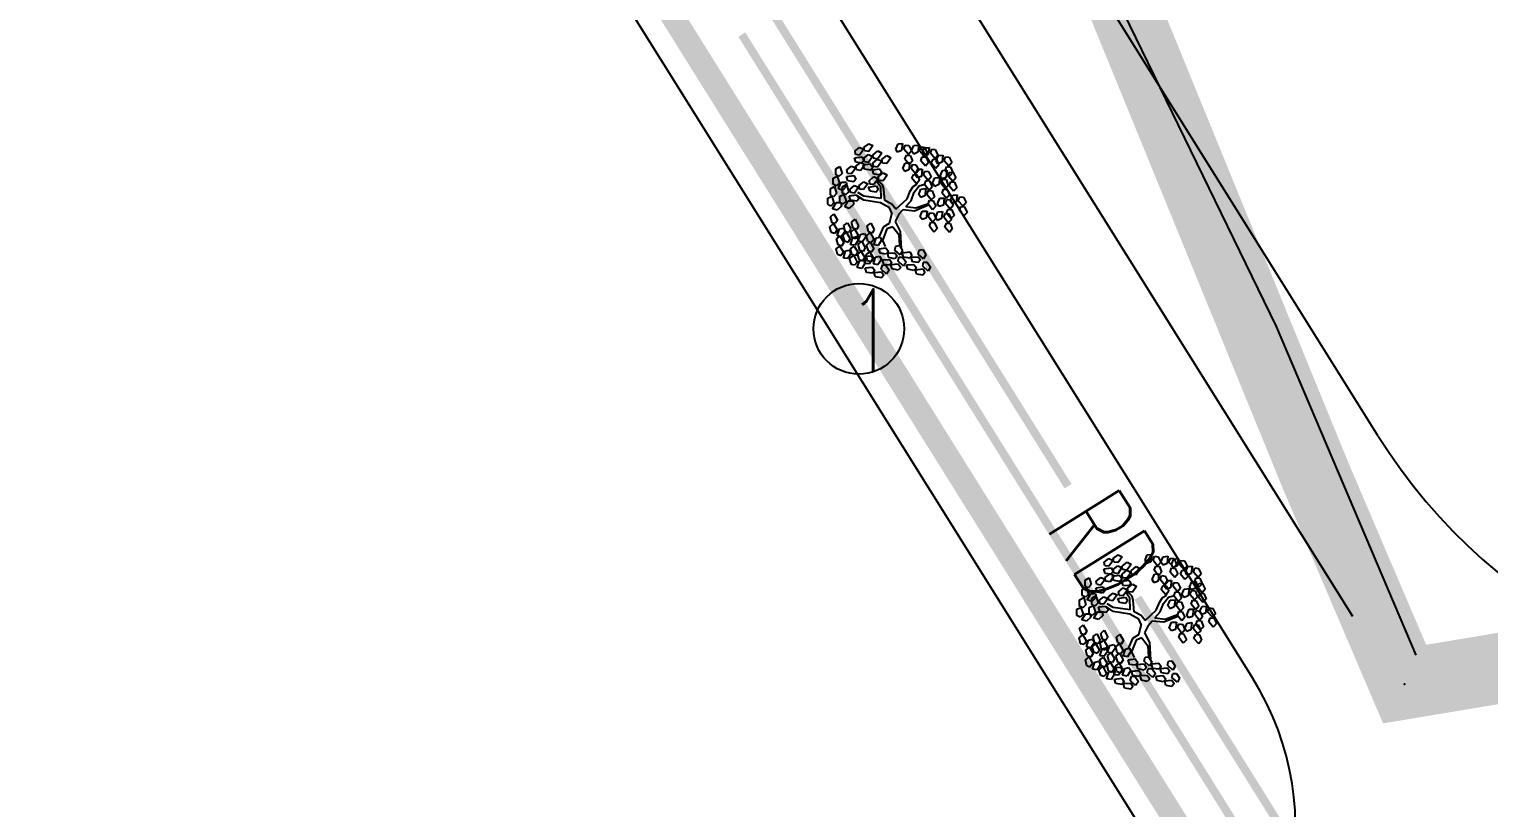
# Model space of a CAD drawing. Extents: x -809667 to 586099, y 3084146 to 3634412.
# Drawn here: x 381193.66 to 381224.73, y 3084228.03 to 3084244.6 of the extents above; entities that cross this region are included whole.
import ezdxf

# ---------------------------------------------------------------- set-up
doc = ezdxf.new("R2010")
doc.units = 0
doc.header["$LTSCALE"] = 0.5
doc.header["$PDSIZE"] = 0.2
doc.layers.get('0').update_dxf_attribs({"linetype": 'CONTINUOUS'})
for name, color, linetype in [('DIM-通讯', 3, 'CONTINUOUS'), ('TEL_TEXT', 7, 'CONTINUOUS'), ('WIRE-照明', 1, 'CONTINUOUS'), ('WIRE-通讯', 4, 'CONTINUOUS'), ('乔木', 84, 'CONTINUOUS'), ('文字', 7, 'CONTINUOUS')]:
    doc.layers.add(name, color=color, linetype=linetype)
doc.styles.add('_TEL_DIM', font='SIMPLEX', dxfattribs={"width": 0.8, "height": 3.5, "bigfont": 'HZTXT'})

# ---------------------------------------------------------------- blocks, each defined once
blk = doc.blocks.new('GC0000')
at = {"linetype": 'Continuous'}
blk.add_point((0, 0), dxfattribs=at)
blk = doc.blocks.new('幌伞枫')
at = {"layer": '乔木', "color": 0}
for p, q in [((-677, 937), (-604, 995)), ((-604, 995), (-531, 966)), ((-531, 966), (-604, 870)), ((-531, 995), (-450, 1054)), ((-523, 937), (-531, 995)), ((-450, 1054), (-384, 1025)), ((-384, 1025), (-450, 929)), ((-9, 966), (27, 1054)), ((20, 915), (-9, 966)), ((27, 1054), (101, 1061)), ((101, 1061), (86, 944)), ((123, 966), (145, 1032)), ((196, 878), (123, 966)), ((145, 1032), (203, 1025)), ((203, 1025), (247, 937)), ((247, 937), (284, 1025)), ((284, 1025), (365, 1032)), ((365, 1032), (350, 915)), ((380, 937), (409, 1003)), ((409, 1003), (468, 995)), ((424, 900), (460, 988)), ((460, 988), (534, 995)), ((468, 995), (504, 900)), ((534, 995), (519, 878)), ((556, 900), (578, 966)), ((578, 966), (636, 959)), ((636, 959), (681, 870)), ((-685, 826), (-567, 841)), ((-663, 753), (-685, 826)), ((-670, 878), (-677, 937)), ((-604, 870), (-670, 878)), ((-567, 738), (-663, 753)), ((-663, 687), (-582, 746)), ((-582, 746), (-516, 716)), ((-567, 841), (-531, 782)), ((-531, 782), (-567, 738)), ((-545, 709), (-428, 724)), ((-531, 819), (-457, 878)), ((-523, 760), (-531, 819)), ((-450, 929), (-523, 937)), ((-457, 746), (-523, 760)), ((-457, 878), (-391, 848)), ((-391, 848), (-457, 746)), ((-428, 724), (-384, 665)), ((-384, 870), (-303, 937)), ((-377, 819), (-384, 870)), ((-384, 738), (-310, 804)), ((-377, 680), (-384, 738)), ((-310, 804), (-377, 819)), ((-237, 900), (-310, 804)), ((-310, 804), (-237, 768)), ((-237, 768), (-310, 672)), ((-303, 937), (-237, 900)), ((-237, 797), (-156, 863)), ((-230, 738), (-237, 797)), ((-156, 731), (-230, 738)), ((-156, 863), (-90, 826)), ((-90, 826), (-156, 731)), ((86, 944), (20, 915)), ((108, 650), (145, 738)), ((137, 804), (167, 870)), ((211, 716), (137, 804)), ((145, 738), (218, 746)), ((167, 870), (225, 863)), ((247, 937), (196, 878)), ((218, 746), (203, 628)), ((262, 775), (211, 716)), ((225, 863), (262, 775)), ((284, 885), (247, 937)), ((350, 915), (284, 885)), ((460, 848), (380, 937)), ((402, 775), (424, 841)), ((475, 687), (402, 775)), ((453, 848), (424, 900)), ((424, 841), (482, 834)), ((519, 878), (453, 848)), ((504, 900), (460, 848)), ((526, 746), (475, 687)), ((482, 834), (526, 746)), ((629, 812), (556, 900)), ((570, 738), (600, 804)), ((644, 650), (570, 738)), ((600, 804), (658, 797)), ((681, 870), (629, 812)), ((651, 775), (688, 863)), ((681, 724), (651, 775)), ((658, 797), (695, 709)), ((747, 753), (681, 724)), ((688, 863), (761, 870)), ((761, 870), (747, 753)), ((783, 775), (805, 841)), ((857, 687), (783, 775)), ((805, 841), (864, 834)), ((908, 746), (857, 687)), ((864, 834), (908, 746)), ((-1037, 489), (-971, 525)), ((-1037, 393), (-1037, 489)), ((-993, 643), (-927, 680)), ((-993, 548), (-993, 643)), ((-942, 518), (-993, 548)), ((-971, 525), (-934, 408)), ((-890, 570), (-942, 518)), ((-927, 680), (-890, 570)), ((-817, 518), (-699, 533)), ((-795, 445), (-817, 518)), ((-810, 628), (-736, 687)), ((-802, 570), (-810, 628)), ((-736, 562), (-802, 570)), ((-736, 687), (-663, 658)), ((-663, 658), (-736, 562)), ((-699, 533), (-663, 474)), ((-655, 628), (-663, 687)), ((-582, 614), (-655, 628)), ((-516, 716), (-582, 614)), ((-523, 636), (-545, 709)), ((-421, 621), (-523, 636)), ((-443, 452), (-369, 518)), ((-384, 665), (-421, 621)), ((-391, 628), (-274, 643)), ((-369, 555), (-391, 628)), ((-310, 672), (-377, 680)), ((-274, 548), (-369, 555)), ((-369, 518), (-296, 481)), ((-296, 481), (-369, 386)), ((-296, 511), (-215, 577)), ((-288, 452), (-296, 511)), ((-274, 643), (-237, 592)), ((-237, 592), (-274, 548)), ((-215, 577), (-149, 540)), ((-149, 540), (-215, 445)), ((137, 599), (108, 650)), ((203, 628), (137, 599)), ((240, 650), (262, 716)), ((313, 562), (240, 650)), ((255, 489), (284, 555)), ((328, 401), (255, 489)), ((262, 716), (321, 709)), ((284, 555), (336, 548)), ((306, 540), (350, 636)), ((343, 496), (306, 540)), ((365, 621), (313, 562)), ((321, 709), (365, 621)), ((336, 548), (380, 459)), ((409, 518), (343, 496)), ((350, 636), (424, 636)), ((424, 636), (409, 518)), ((446, 548), (468, 606)), ((519, 452), (446, 548)), ((468, 606), (526, 599)), ((570, 511), (519, 452)), ((526, 599), (570, 511)), ((592, 408), (629, 496)), ((629, 496), (710, 503)), ((695, 709), (644, 650)), ((710, 503), (695, 386)), ((717, 525), (754, 614)), ((747, 481), (717, 525)), ((813, 503), (747, 481)), ((754, 614), (827, 621)), ((798, 614), (827, 680)), ((871, 525), (798, 614)), ((827, 621), (813, 503)), ((827, 680), (886, 672)), ((849, 525), (871, 592)), ((923, 437), (849, 525)), ((871, 592), (930, 584)), ((923, 584), (871, 525)), ((886, 672), (923, 584)), ((974, 496), (923, 437)), ((930, 584), (974, 496)), ((-1081, 320), (-1015, 357)), ((-1081, 217), (-1081, 320)), ((-986, 364), (-1037, 393)), ((-978, 239), (-1030, 188)), ((-1015, 357), (-978, 239)), ((-934, 408), (-986, 364)), ((-956, 320), (-898, 423)), ((-883, 291), (-956, 320)), ((-898, 423), (-824, 423)), ((-883, 349), (-817, 386)), ((-810, 364), (-883, 291)), ((-883, 247), (-883, 349)), ((-832, 217), (-883, 247)), ((-780, 269), (-832, 217)), ((-824, 423), (-810, 364)), ((-817, 386), (-780, 269)), ((-699, 430), (-795, 445)), ((-758, 313), (-685, 371)), ((-751, 254), (-758, 313)), ((-685, 247), (-751, 254)), ((-663, 474), (-699, 430)), ((-685, 371), (-619, 342)), ((-619, 342), (-685, 247)), ((-531, 195), (-633, 254)), ((-611, 371), (-531, 430)), ((-604, 313), (-611, 371)), ((-538, 305), (-604, 313)), ((-465, 401), (-538, 305)), ((-531, 430), (-465, 401)), ((-457, 342), (-332, 364)), ((-428, 276), (-457, 342)), ((-435, 393), (-443, 452)), ((-369, 386), (-435, 393)), ((-332, 261), (-428, 276)), ((-332, 364), (-296, 305)), ((-296, 305), (-332, 261)), ((-257, 346), (-327, 441)), ((-222, 377), (-311, 462)), ((-215, 445), (-288, 452)), ((-252, 158), (-257, 346)), ((-206, 307), (-222, 377)), ((-188, 124), (-206, 307)), ((174, 151), (225, 276)), ((225, 276), (277, 357)), ((240, 122), (291, 261)), ((277, 357), (336, 393)), ((291, 261), (372, 364)), ((380, 459), (328, 401)), ((336, 393), (344, 419)), ((365, 225), (402, 313)), ((372, 364), (468, 393)), ((402, 313), (482, 320)), ((460, 386), (490, 452)), ((534, 291), (460, 386)), ((482, 320), (468, 203)), ((490, 452), (541, 445)), ((497, 225), (526, 291)), ((526, 291), (585, 283)), ((585, 349), (534, 291)), ((541, 445), (585, 349)), ((585, 283), (622, 188)), ((629, 357), (592, 408)), ((695, 386), (629, 357)), ((725, 408), (754, 474)), ((798, 320), (725, 408)), ((747, 247), (769, 313)), ((820, 158), (747, 247)), ((754, 474), (813, 467)), ((769, 313), (827, 305)), ((849, 371), (798, 320)), ((813, 467), (849, 371)), ((827, 305), (871, 217)), ((864, 364), (893, 430)), ((937, 276), (864, 364)), ((893, 430), (952, 423)), ((989, 335), (937, 276)), ((952, 423), (989, 335)), ((-1125, 166), (-1059, 195)), ((-1125, 63), (-1125, 166)), ((-1074, 34), (-1125, 63)), ((-1030, 188), (-1081, 217)), ((-1022, 85), (-1074, 34)), ((-1059, 195), (-1022, 85)), ((-1044, -10), (-986, 92)), ((-986, 92), (-912, 92)), ((-898, 34), (-971, -32)), ((-927, 195), (-861, 225)), ((-927, 92), (-927, 195)), ((-876, 63), (-927, 92)), ((-912, 92), (-898, 34)), ((-824, 114), (-876, 63)), ((-861, 225), (-824, 114)), ((-846, 19), (-788, 122)), ((-773, -3), (-846, 19)), ((-788, 122), (-714, 122)), ((-773, 203), (-655, 217)), ((-751, 129), (-773, 203)), ((-699, 63), (-773, -3)), ((-648, 114), (-751, 129)), ((-714, 122), (-699, 63)), ((-655, 217), (-611, 158)), ((-611, 158), (-648, 114)), ((-531, 129), (-641, 203)), ((-252, 158), (-531, 195)), ((-259, 85), (-531, 129)), ((-112, 4), (-259, 85)), ((-76, 63), (-188, 124)), ((-76, -84), (-112, 4)), ((-9, -18), (-76, 63)), ((-9, -18), (174, 151)), ((152, 26), (240, 122)), ((152, 26), (318, 4)), ((295, -42), (527, 53)), ((318, 4), (524, 78)), ((402, 173), (365, 225)), ((468, 203), (402, 173)), ((570, 136), (497, 225)), ((519, 63), (541, 129)), ((592, -25), (519, 63)), ((541, 129), (600, 122)), ((622, 188), (570, 136)), ((644, 34), (592, -25)), ((600, 122), (644, 34)), ((673, 70), (710, 166)), ((703, 26), (673, 70)), ((769, 48), (703, 26)), ((710, 166), (783, 166)), ((783, 166), (769, 48)), ((805, 78), (827, 144)), ((879, -18), (805, 78)), ((871, 217), (820, 158)), ((827, 144), (886, 136)), ((879, 122), (923, 210)), ((915, 78), (879, 122)), ((930, 41), (879, -18)), ((886, 136), (930, 41)), ((981, 100), (915, 78)), ((923, 210), (996, 217)), ((996, 217), (981, 100)), ((1011, 122), (1040, 188)), ((1092, 34), (1011, 122)), ((1033, -40), (1055, 26)), ((1040, 188), (1099, 180)), ((1055, 26), (1114, 19)), ((1143, 92), (1092, 34)), ((1099, 180), (1143, 92)), ((1114, 19), (1158, -69)), ((-1081, -142), (-1022, -91)), ((-1052, -238), (-1081, -142)), ((-1000, -253), (-1052, -238)), ((-971, -32), (-1044, -10)), ((-1022, -91), (-964, -194)), ((-964, -194), (-1000, -253)), ((-861, -282), (-802, -238)), ((-802, -238), (-744, -341)), ((-736, -231), (-677, -179)), ((-707, -326), (-736, -231)), ((-677, -179), (-619, -289)), ((-76, -84), (-120, -253)), ((42, -98), (-20, -221)), ((-20, -221), (62, -380)), ((-9, -18), (-9, -18)), ((-9, -18), (-9, -18)), ((-9, -18), (-9, -18)), ((-9, -18), (-9, -18)), ((-9, -18), (-9, -18)), ((-9, -18), (-9, -18)), ((-9, -18), (-9, -18)), ((-9, -18), (-9, -18)), ((-9, -18), (-9, -18)), ((-9, -18), (-9, -18)), ((-9, -18), (-9, -18)), ((-9, -18), (-9, -18)), ((-9, -18), (-9, -18)), ((-9, -18), (-9, -18)), ((-9, -18), (-9, -18)), ((-9, -18), (-9, -18)), ((-9, -18), (-9, -18)), ((-9, -18), (-9, -18)), ((-9, -18), (-9, -18)), ((-9, -18), (-9, -18)), ((-9, -18), (-9, -18)), ((-9, -18), (-9, -18)), ((-9, -18), (-9, -18)), ((-9, -18), (-9, -18)), ((-9, -18), (-9, -18)), ((-9, -18), (-9, -18)), ((-9, -18), (-9, -18)), ((-9, -18), (-9, -18)), ((-9, -18), (-9, -18)), ((-9, -18), (-9, -18)), ((-9, -18), (-9, -18)), ((-9, -18), (-9, -18)), ((-9, -18), (-9, -18)), ((-9, -18), (-9, -18)), ((-9, -18), (-9, -18)), ((-9, -18), (-9, -18)), ((-9, -18), (-9, -18)), ((-9, -18), (-9, -18)), ((-9, -18), (-9, -18)), ((-9, -18), (-9, -18)), ((42, -98), (109, -22)), ((109, -22), (295, -42)), ((387, -142), (424, -47)), ((424, -187), (387, -142)), ((424, -47), (504, -47)), ((490, -165), (424, -187)), ((504, -47), (490, -165)), ((519, -135), (548, -76)), ((592, -231), (519, -135)), ((541, -297), (563, -231)), ((548, -76), (607, -84)), ((563, -231), (622, -238)), ((644, -172), (592, -231)), ((607, -84), (644, -172)), ((622, -238), (666, -333)), ((644, -150), (681, -62)), ((673, -201), (644, -150)), ((739, -172), (673, -201)), ((681, -62), (754, -54)), ((754, -54), (739, -172)), ((776, -150), (805, -84)), ((849, -238), (776, -150)), ((805, -84), (857, -91)), ((820, -84), (849, -18)), ((893, -172), (820, -84)), ((849, -18), (908, -25)), ((901, -187), (849, -238)), ((857, -91), (901, -187)), ((945, -120), (893, -172)), ((908, -25), (945, -120)), ((1106, -128), (1033, -40)), ((1158, -69), (1106, -128)), ((-1089, -304), (-1030, -253)), ((-1067, -399), (-1089, -304)), ((-1008, -414), (-1067, -399)), ((-1030, -253), (-971, -355)), ((-971, -355), (-1008, -414)), ((-978, -502), (-920, -458)), ((-971, -451), (-934, -341)), ((-898, -465), (-971, -451)), ((-934, -341), (-868, -326)), ((-920, -458), (-861, -561)), ((-839, -377), (-898, -465)), ((-876, -443), (-817, -399)), ((-846, -539), (-876, -443)), ((-868, -326), (-839, -377)), ((-839, -385), (-861, -282)), ((-780, -399), (-839, -385)), ((-817, -399), (-758, -502)), ((-744, -341), (-780, -399)), ((-744, -392), (-685, -341)), ((-722, -487), (-744, -392)), ((-714, -480), (-648, -465)), ((-655, -348), (-707, -326)), ((-685, -341), (-626, -443)), ((-626, -443), (-663, -502)), ((-619, -289), (-655, -348)), ((-648, -465), (-626, -524)), ((-626, -539), (-589, -429)), ((-589, -429), (-523, -414)), ((-494, -465), (-553, -554)), ((-523, -414), (-494, -465)), ((-487, -451), (-428, -399)), ((-465, -546), (-487, -451)), ((-479, -289), (-421, -245)), ((-457, -385), (-479, -289)), ((-399, -407), (-457, -385)), ((-428, -399), (-369, -510)), ((-421, -245), (-362, -348)), ((-362, -348), (-399, -407)), ((-332, -487), (-266, -473)), ((-215, -311), (-285, -477)), ((-266, -473), (-244, -524)), ((-156, -341), (-230, -532)), ((-120, -253), (-215, -311)), ((-61, -304), (-156, -341)), ((-61, -304), (38, -431)), ((38, -431), (49, -612)), ((62, -380), (79, -664)), ((614, -392), (541, -297)), ((666, -333), (614, -392)), ((791, -311), (820, -245)), ((871, -399), (791, -311)), ((820, -245), (879, -253)), ((915, -341), (871, -399)), ((879, -253), (915, -341)), ((-986, -664), (-927, -620)), ((-964, -759), (-986, -664)), ((-956, -598), (-978, -502)), ((-898, -620), (-956, -598)), ((-927, -620), (-868, -722)), ((-861, -561), (-898, -620)), ((-868, -818), (-832, -700)), ((-795, -561), (-846, -539)), ((-832, -700), (-766, -686)), ((-758, -502), (-795, -561)), ((-766, -686), (-744, -744)), ((-751, -598), (-714, -480)), ((-677, -605), (-751, -598)), ((-751, -664), (-692, -620)), ((-729, -759), (-751, -664)), ((-663, -502), (-722, -487)), ((-692, -620), (-633, -722)), ((-626, -524), (-677, -605)), ((-633, -752), (-575, -708)), ((-553, -554), (-626, -539)), ((-626, -590), (-567, -546)), ((-597, -693), (-626, -590)), ((-545, -708), (-597, -693)), ((-575, -708), (-516, -810)), ((-567, -546), (-509, -649)), ((-509, -649), (-545, -708)), ((-494, -766), (-435, -715)), ((-487, -605), (-428, -554)), ((-457, -700), (-487, -605)), ((-413, -568), (-465, -546)), ((-406, -722), (-457, -700)), ((-435, -715), (-377, -818)), ((-428, -554), (-369, -664)), ((-369, -510), (-413, -568)), ((-369, -664), (-406, -722)), ((-369, -598), (-332, -487)), ((-296, -612), (-369, -598)), ((-244, -524), (-296, -612)), ((-288, -664), (-171, -649)), ((-266, -737), (-288, -664)), ((-230, -532), (-186, -627)), ((-171, -649), (-127, -708)), ((-127, -708), (-171, -752)), ((-24, -686), (-9, -620)), ((64, -766), (-24, -686)), ((-9, -620), (49, -612)), ((49, -612), (101, -700)), ((101, -700), (64, -766)), ((93, -730), (218, -715)), ((218, -715), (255, -774)), ((358, -752), (372, -686)), ((372, -686), (431, -678)), ((431, -678), (482, -766)), ((-912, -781), (-964, -759)), ((-868, -722), (-912, -781)), ((-795, -825), (-868, -818)), ((-744, -744), (-795, -825)), ((-766, -825), (-699, -774)), ((-736, -921), (-766, -825)), ((-685, -935), (-736, -921)), ((-670, -781), (-729, -759)), ((-699, -774), (-641, -884)), ((-641, -884), (-685, -935)), ((-633, -722), (-670, -781)), ((-641, -972), (-604, -862)), ((-611, -847), (-633, -752)), ((-553, -869), (-611, -847)), ((-604, -862), (-538, -847)), ((-516, -899), (-567, -987)), ((-516, -810), (-553, -869)), ((-538, -847), (-516, -899)), ((-516, -906), (-479, -788)), ((-443, -913), (-516, -906)), ((-472, -862), (-494, -766)), ((-479, -788), (-413, -781)), ((-413, -877), (-472, -862)), ((-384, -832), (-443, -913)), ((-413, -781), (-384, -832)), ((-377, -818), (-413, -877)), ((-377, -913), (-340, -803)), ((-303, -928), (-377, -913)), ((-340, -803), (-274, -788)), ((-244, -840), (-303, -928)), ((-274, -788), (-244, -840)), ((-171, -752), (-266, -737)), ((-252, -1001), (-230, -935)), ((-230, -847), (-112, -840)), ((-208, -921), (-230, -847)), ((-230, -935), (-178, -928)), ((-112, -935), (-208, -921)), ((-178, -928), (-120, -1016)), ((-142, -737), (-24, -730)), ((-127, -810), (-142, -737)), ((-24, -832), (-127, -810)), ((-112, -840), (-76, -891)), ((-76, -891), (-112, -935)), ((-90, -921), (27, -913)), ((-68, -994), (-90, -921)), ((-24, -730), (13, -788)), ((13, -788), (-24, -832)), ((27, -869), (42, -803)), ((115, -950), (27, -869)), ((27, -913), (71, -972)), ((42, -803), (101, -803)), ((115, -803), (93, -730)), ((101, -803), (159, -884)), ((218, -818), (115, -803)), ((159, -884), (115, -950)), ((167, -928), (284, -921)), ((189, -1001), (167, -928)), ((255, -774), (218, -818)), ((240, -803), (358, -796)), ((262, -877), (240, -803)), ((358, -891), (262, -877)), ((284, -921), (328, -979)), ((446, -832), (358, -752)), ((358, -796), (394, -847)), ((394, -847), (358, -891)), ((431, -950), (446, -884)), ((519, -1031), (431, -950)), ((482, -766), (446, -832)), ((446, -884), (504, -884)), ((504, -884), (556, -965)), ((-567, -987), (-641, -972)), ((-509, -979), (-391, -965)), ((-487, -1053), (-509, -979)), ((-391, -1067), (-487, -1053)), ((-391, -965), (-354, -1023)), ((-354, -1023), (-391, -1067)), ((-362, -1053), (-244, -1045)), ((-347, -1126), (-362, -1053)), ((-244, -1141), (-347, -1126)), ((-164, -1082), (-252, -1001)), ((-244, -1045), (-208, -1097)), ((-208, -1097), (-244, -1141)), ((-120, -1016), (-164, -1082)), ((27, -1016), (-68, -994)), ((71, -972), (27, -1016)), ((284, -1023), (189, -1001)), ((328, -979), (284, -1023)), ((313, -1009), (431, -994)), ((328, -1082), (313, -1009)), ((431, -1097), (328, -1082)), ((431, -994), (468, -1053)), ((468, -1053), (431, -1097)), ((556, -965), (519, -1031))]:
    blk.add_line(p, q, dxfattribs=at)
blk = doc.blocks.new('123213')
at = {"layer": '文字', "color": 8, "linetype": 'Continuous'}
for p, q in [((381782.443, 3087146.923), (381815.673, 3087093.773)), ((381786.517, 3087135.691), (381813.553, 3087092.447)), ((381816.224, 3087097.607), (381793.957, 3087133.223))]:
    blk.add_line(p, q, dxfattribs=at)
at = {"layer": '文字', "color": 8, "linetype": 'Continuous', "const_width": 1.5, "flags": 128}
blk.add_lwpolyline([(381846.555, 3087097.31), (381816.785, 3087092.33), (381814.905, 3087096.733), (381810.784, 3087106.813), (381807.394, 3087113.619), (381805.254, 3087116.05), (381803.774, 3087119.99), (381797.614, 3087133.624), (381794.034, 3087139.196), (381790.354, 3087145.595), (381783.014, 3087159.089), (381778.694, 3087165.414), (381772.874, 3087174.714), (381770.124, 3087181.442), (381770.36, 3087190.836), (381743.418, 3087171.615), (381743.418, 3087171.615), (381743.418, 3087171.615)], dxfattribs=at)
at = {"layer": '文字', "color": 8, "linetype": 'Continuous'}
blk.add_lwpolyline([(381775.553, 3087170.694), (381786.366, 3087153.944), (381804.803, 3087118.944), (381814.053, 3087099.944), (381817.022, 3087092.944)], dxfattribs=at)
at = {"layer": '文字', "color": 8, "linetype": 'Continuous', "const_width": 0.5, "flags": 128}
blk.add_lwpolyline([(381787.957, 3087071.137), (381813.395, 3087087.041), (381781.057, 3087138.764), (381755.62, 3087122.861)], close=True, dxfattribs=at)
at = {"layer": '文字', "color": 8, "linetype": 'Continuous', "flags": 128}
blk.add_lwpolyline([(381788.18, 3087072.102), (381812.43, 3087087.264), (381780.835, 3087137.8), (381756.584, 3087122.638)], close=True, dxfattribs=at)
at = {"layer": '文字', "color": 8, "linetype": 'Continuous'}
for centre, radius, start, end in [((381826.399, 3087103.969), 12, 212.0138, 277.0089), ((381808.465, 3087089.266), 6, 302.0138, 32.0138)]:
    blk.add_arc(centre, radius, start, end, dxfattribs=at)
at = {"layer": '文字', "color": 8, "linetype": 'Continuous', "xscale": 0.0013, "yscale": 0.0013, "zscale": 0.0013}
for p in [(381805.967, 3087102.461), (381811.273, 3087093.708)]:
    blk.add_blockref('幌伞枫', p, dxfattribs=at)
at = {"layer": '文字', "color": 8, "linetype": 'Continuous'}
blk.add_blockref('GC0000', (381816.785, 3087092.33), dxfattribs=at)
blk.add_blockref('GC0000', (381816.785, 3087092.33), dxfattribs=at)

msp = doc.modelspace()

# ---------------------------------------------------------------- linework, layer by layer
at = {"layer": 'WIRE-照明', "linetype": 'Continuous', "const_width": 0.175}
msp.add_lwpolyline([(381208.826, 3084244.487), (381222.697, 3084222.266)], dxfattribs=at)
at = {"layer": 'WIRE-通讯', "linetype": 'Continuous', "const_width": 0.175}
for points in [[(381190.165, 3084275.891), (381215.771, 3084234.873)], [(381217.254, 3084232.498), (381223.255, 3084222.884)]]:
    msp.add_lwpolyline(points, dxfattribs=at)
at = {"layer": '文字', "linetype": 'Continuous'}
msp.add_circle((381211.318, 3084238.222), 0.965, dxfattribs=at)

# ---------------------------------------------------------------- block references
at = {"layer": '文字', "color": 8}
msp.add_blockref('123213', (-593.85, -2861.67), dxfattribs=at)

# ---------------------------------------------------------------- texts
at = {"layer": 'DIM-通讯', "linetype": 'Continuous', "style": '_TEL_DIM', "width": 0.64}
msp.add_text('RD', height=1.75, rotation=301.9745, dxfattribs=at).set_placement((381215.276, 3084234.014))
at = {"layer": 'TEL_TEXT', "linetype": 'Continuous', "style": '_TEL_DIM', "width": 0.64}
msp.add_text('1', height=1.75, dxfattribs=at).set_placement((381211.097, 3084237.313))

doc.saveas('drawing.dxf')
